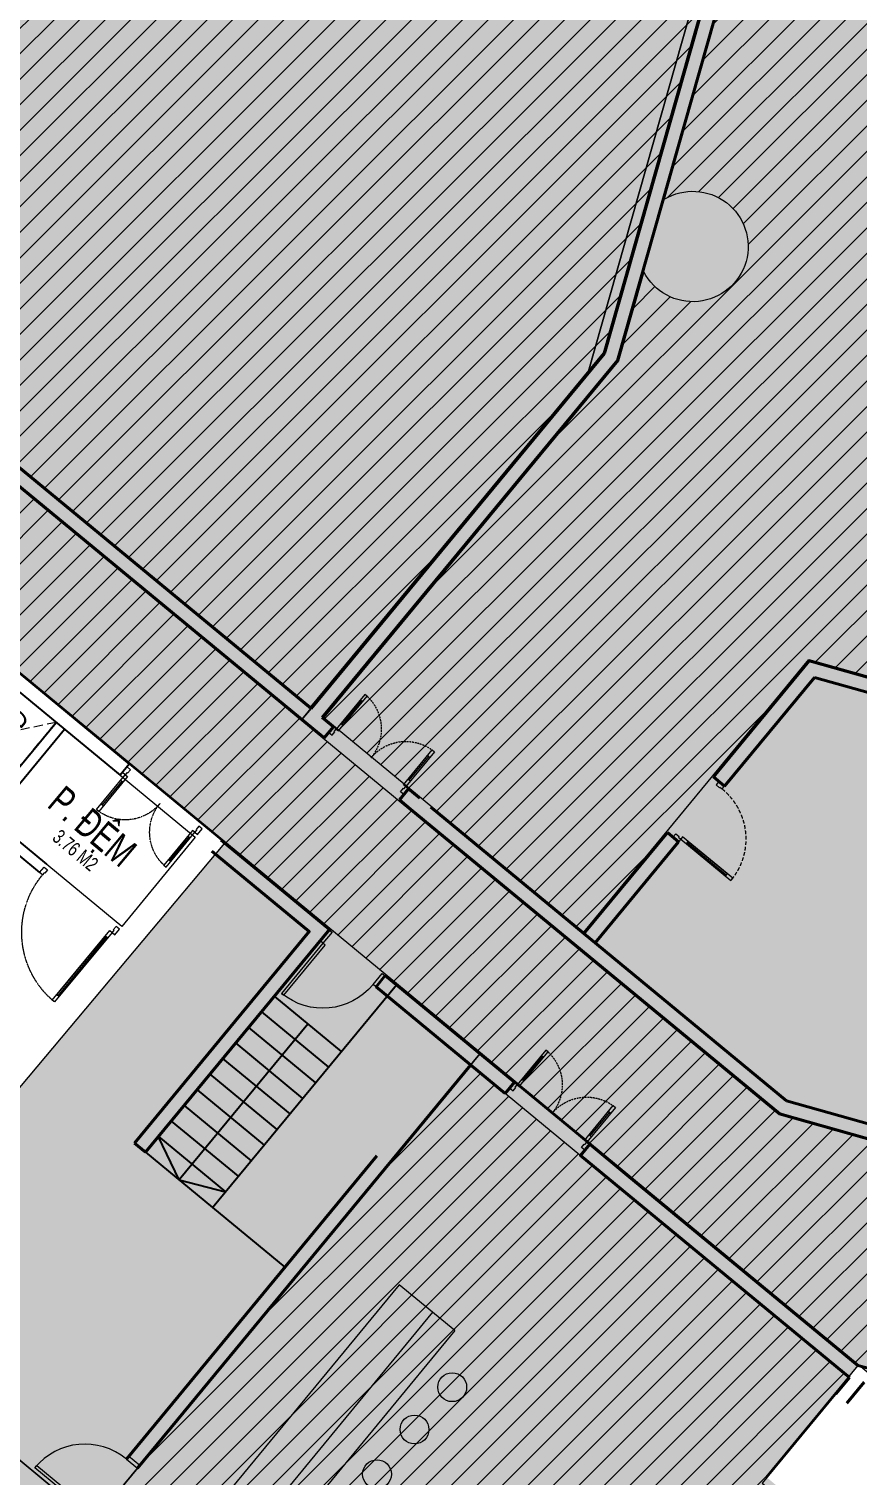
# Model space of a CAD drawing. Header units: millimetres. Extents: x -11451263 to 11578383104, y -507 to 1450429.
# Drawn here: x 12363312 to 12374793, y 1112854 to 1132906 of the extents above; entities that cross this region are included whole.
import ezdxf
from ezdxf.enums import TextEntityAlignment as Align

# ---------------------------------------------------------------- set-up
doc = ezdxf.new("R2010")
doc.units = ezdxf.units.MM
doc.header["$MEASUREMENT"] = 0
for name, pattern in [('DASH2-1', [3, 2, -1]), ('HIDDEN', [0.375, 0.25, -0.125]), ('HIDDEN2', [0.1875, 0.125, -0.0625]), ('Xref_ST_MBDV Cot vach 30.7.2022$0$HIDDEN', [0.375, 0.25, -0.125]), ('Xref_ST_MBDV Cot vach 30.7.2022$0$HIDDEN2', [0.1875, 0.125, -0.0625])]:
    doc.linetypes.add(name, pattern=pattern)
doc.layers.get('0').update_dxf_attribs({"linetype": 'CONTINUOUS', "lineweight": 13})
doc.layers.get('Defpoints').update_dxf_attribs({"color": 5, "linetype": 'CONTINUOUS', "lineweight": 13})
for name, color, linetype, lineweight in [('CUA', 37, 'CONTINUOUS', 13), ('DO DIEN TICH THONG THUY', 141, 'CONTINUOUS', 13), ('KT-Kich thuoc', 159, 'CONTINUOUS', 18), ('KT-Net cat', 1, 'CONTINUOUS', 40), ('KT-Net thay', 7, 'CONTINUOUS', 25), ('KT-Net to mau', 159, 'CONTINUOUS', 18), ('KT-Noi that', 39, 'CONTINUOUS', 9), ('SPE-MEP-HVAC', 140, 'CONTINUOUS', 0)]:
    doc.layers.add(name, color=color, linetype=linetype, lineweight=lineweight)
doc.layers.add('KT-Text', color=7, linetype='CONTINUOUS')
doc.layers.add('KT-Tuong', color=1, linetype='CONTINUOUS')
doc.styles.add('Arial', font='arial.ttf')
pattern_1 = [(45, (0, 0), (-176.7766952966369, 176.7766952966369), [])]

# ---------------------------------------------------------------- blocks, each defined once
blk = doc.blocks.new('210204_1m door')
for points in [[(50, 200), (50, 1100), (90, 1100), (90, 200)], [(0, 0), (50, 0), (50, 200), (0, 200)], [(950, 0), (1000, 0), (1000, 200), (950, 200)]]:
    blk.add_lwpolyline(points, close=True)
at = {"color": 8}
blk.add_arc((50, 200), 900, 0, 90, dxfattribs=at)
blk = doc.blocks.new('BAR')
for p, q in [((-4496.359153919853, -460.233553647995), (-4605.128694458865, -845.1610624752939)), ((507.6984608108178, -1874.237580694258), (-4496.359153915197, -460.2335536386818)), ((-4768.283005271107, -1422.552325701341), (-4605.128694456071, -845.161062464118)), ((344.5441499929875, -2451.628843929619), (-4659.513464727439, -1037.624816877767)), ((235.7746094521135, -2836.556352755055), (-4768.283005271107, -1422.552325701341)), ((235.7746094521135, -2836.556352755055), (507.6984608089551, -1874.237580690533))]:
    blk.add_line(p, q)
for centre in [(-4465.078945363872, -1957.105549030006), (-3676.496989840642, -2179.610012525693), (-2714.178217777982, -2451.533863883466), (-2019.313186140731, -2649.856976257637), (-1244.214678598568, -2876.20190275088), (-497.2785942908376, -3118.583789825439)]:
    blk.add_circle(centre, 200)
blk = doc.blocks.new('*U273')
for p, q in [((-1260.000000000004, 525.000000000002), (-1300.000000000004, 525.000000000002)), ((-1280.000000000004, 100.0000000000002), (-1280.000000000004, 525.000000000002)), ((-90.00000000000001, 525.0000000000018), (-50.00000000000001, 525.0000000000018)), ((-70, 100), (-70.00000000000001, 525.0000000000018)), ((-1260.000000000004, 100.0000000000002), (-1300.000000000004, 100.0000000000002)), ((-90, 100), (-50, 100))]:
    blk.add_line(p, q)
for points in [[(-1300.000000000004, 1.776356839400256e-13), (-1260.000000000004, 1.776356839400256e-13), (-1260.000000000004, 625.000000000002), (-1300.000000000004, 625.000000000002)], [(-50, 0), (-90, 0), (-90.00000000000001, 625.0000000000018), (-49.99999999999979, 625.0000000000018)], [(-1350.000000000004, -100.0000000004901), (-1290.000000000004, -100.00000000049), (-1290.000000000004, -39.99999999999982), (-1300.000000000004, -39.99999999999982), (-1300.000000000004, 1.776356839400256e-13), (-1350.000000000004, 2.060573933704296e-13)], [(0, -100.0000000004902), (-60, -100.0000000004902), (-60, -40), (-50, -40), (-50, 0), (0, 0)]]:
    blk.add_lwpolyline(points, close=True)
at = {"linetype": 'Xref_ST_MBDV Cot vach 30.7.2022$0$HIDDEN2', "ltscale": 200}
for centre, radius, start, end in [((-1300.000000001013, -1.091216006443577e-09), 625.00000000124, 7.016709298534867e-15, 89.99996073224838), ((-49.99999999983451, -2.645705876602741e-10), 625.000000000419, 90.00003926775162, 180)]:
    blk.add_arc(centre, radius, start, end, dxfattribs=at)
blk = doc.blocks.new('*U31')
for p, q in [((-1259.99999999993, -99.99999999999982), (-1299.99999999993, -99.99999999999987)), ((-1279.99999999993, -99.99999999999982), (-1279.99999999993, -524.9999999999645)), ((-90.00000000000003, -99.99999999999999), (-50.00000000000003, -99.99999999999999)), ((-70.00000000000003, -99.99999999999999), (-70.00000000000016, -524.9999999999648)), ((-1259.99999999993, -524.9999999999645), (-1299.99999999993, -524.9999999999645)), ((-90.00000000000016, -524.9999999999648), (-50.00000000000016, -524.9999999999648))]:
    blk.add_line(p, q)
for points in [[(-1349.99999999993, 99.99999998255913), (-1289.99999999993, 99.99999998255909), (-1289.99999999993, 40.00000000000016), (-1299.99999999993, 40.00000000000017), (-1299.99999999993, 1.705302565824148e-13), (-1349.99999999993, 1.563194018672128e-13)], [(-1299.99999999993, 1.705302565824148e-13), (-1259.99999999993, 1.563194018672128e-13), (-1259.99999999993, -624.9999999999645), (-1299.99999999993, -624.9999999999645)], [(-50, 1.4210854715202e-14), (-90, 2.842170943040401e-14), (-90.00000000000018, -624.9999999999648), (-49.99999999999995, -624.9999999999648)], [(2.66100453930543e-14, 99.99999998255892), (-59.99999999999997, 99.9999999825589), (-59.99999999999999, 40.00000000000001), (-49.99999999999999, 40.00000000000001), (-50, 1.4210854715202e-14), (0, 0)]]:
    blk.add_lwpolyline(points, close=True)
at = {"linetype": 'HIDDEN2'}
for centre, radius, start, end in [((-1300.000000000938, 1.091564172384031e-09), 625.0000000012028, 270.0000392677516, 0), ((-49.99999999983451, 2.645776930876151e-10), 625.0000000003816, 180, 269.9999607322484)]:
    blk.add_arc(centre, radius, start, end, dxfattribs=at)
blk = doc.blocks.new('*U454')
blk.add_line((-70, 100), (-69.9999999999998, 1150.000000000004))
for points in [[(-50, 0), (-49.99999999999979, 1250.000000000004), (-89.9999999999998, 1250.000000000004), (-90, 0)], [(-50, 100), (-90, 100), (-89.9999999999998, 1150.000000000004), (-49.99999999999979, 1150.000000000004)], [(-1350.000000000004, -99.99999998255878), (-1290.000000000004, -99.99999998255875), (-1290.000000000004, -39.99999999999982), (-1300.000000000004, -39.99999999999982), (-1300.000000000004, 1.776356839400256e-13), (-1350.000000000004, 2.060573933704296e-13)], [(0, -99.99999998255892), (-60, -99.99999998255889), (-60, -40), (-50, -40), (-50, 0), (0, 0)]]:
    blk.add_lwpolyline(points, close=True)
at = {"linetype": 'HIDDEN'}
blk.add_arc((-50, 0), 1250.000000000004, 90, 180, dxfattribs=at)
blk = doc.blocks.new('*U147')
for p, q in [((-1260.000000000004, 525.000000000002), (-1300.000000000004, 525.000000000002)), ((-1280.000000000004, 100.0000000000002), (-1280.000000000004, 525.000000000002)), ((-90.00000000000001, 525.0000000000018), (-50.00000000000001, 525.0000000000018)), ((-70, 100), (-70.00000000000001, 525.0000000000018)), ((-1260.000000000004, 100.0000000000002), (-1300.000000000004, 100.0000000000002)), ((-90, 100), (-50, 100))]:
    blk.add_line(p, q)
for points in [[(-1300.000000000004, 1.776356839400256e-13), (-1260.000000000004, 1.776356839400256e-13), (-1260.000000000004, 625.000000000002), (-1300.000000000004, 625.000000000002)], [(-50, 0), (-90, 0), (-90.00000000000001, 625.0000000000018), (-49.99999999999979, 625.0000000000018)], [(-1350.000000000004, -99.99999998255878), (-1290.000000000004, -99.99999998255875), (-1290.000000000004, -39.99999999999982), (-1300.000000000004, -39.99999999999982), (-1300.000000000004, 1.776356839400256e-13), (-1350.000000000004, 2.060573933704296e-13)], [(0, -99.99999998255892), (-60, -99.99999998255889), (-60, -40), (-50, -40), (-50, 0), (0, 0)]]:
    blk.add_lwpolyline(points, close=True)
at = {"linetype": 'HIDDEN2'}
for centre, radius, start, end in [((-1300.000000001012, -1.091216006443577e-09), 625.00000000124, 7.016709298534867e-15, 89.99996073224838), ((-49.99999999983451, -2.645705876602741e-10), 625.0000000004187, 90.00003926775162, 180)]:
    blk.add_arc(centre, radius, start, end, dxfattribs=at)
blk = doc.blocks.new('gjkgf')
at = {"layer": 'Defpoints', "ltscale": 0.5}
for points in [[(11728659.3090337, 1123882.983130865), (11730410.45150938, 1126003.360456224), (11732800.97866425, 1124029.17336143), (11731049.86904355, 1121908.768906821)], [(11733803.3516838, 1123201.37608574), (11735615.33368683, 1121704.973344784), (11734596.20741218, 1120471.470320825), (11732784.4948428, 1121967.650590347)]]:
    blk.add_lwpolyline(points, close=True, dxfattribs=at)
at = {"layer": 'KT-Net cat'}
blk.add_line((11730410.44783832, 1126003.363486981), (11730537.80126562, 1126157.574720539), dxfattribs=at)
at = {"layer": 'KT-Tuong', "ltscale": 0.5}
for p, q in [((11730537.80126562, 1126157.57472054), (11731501.87818371, 1125361.403800531)), ((11730410.44783832, 1126003.363486981), (11731374.52475637, 1125207.192567008)), ((11731374.52475637, 1125207.192567008), (11731501.8781841, 1125361.403800998)), ((11732415.45058289, 1124347.556932749), (11732542.80401023, 1124501.768166273)), ((11732542.80401023, 1124501.768166273), (11734701.49185379, 1122719.042686422)), ((11732415.45058289, 1124347.556932749), (11734574.13842733, 1122564.831452177)), ((11731049.86904355, 1121908.768906821), (11732800.97866681, 1124029.173364537)), ((11731165.52746869, 1121813.253836316), (11732916.63709195, 1123933.658294032)), ((11732007.98563076, 1121262.946796292), (11733687.69326016, 1123296.891158052)), ((11732084.08041829, 1121119.5244375), (11733803.35168491, 1123201.376087077)), ((11734701.49185379, 1122719.042686422), (11734574.13842733, 1122564.831452177)), ((11732784.49484199, 1121967.650593264), (11733555.28158583, 1121331.105957193)), ((11732688.97977149, 1121851.992168121), (11733459.76651536, 1121215.447532024)), ((11731743.66819487, 1121336.043967796), (11731850.12354278, 1121247.888694342)), ((11731648.03506675, 1121220.242586357), (11731802.5157574, 1121092.666631274)), ((11731802.5157574, 1121092.666631274), (11732084.08041829, 1121119.5244375)), ((11731850.12354278, 1121247.888694342), (11732007.98563076, 1121262.946796292))]:
    blk.add_line(p, q, dxfattribs=at)
at = {"layer": 'CUA', "rotation": 320.448827452168}
blk.add_blockref('*U31', (11732415.45055779, 1124347.556898461), dxfattribs=at)
at = {"layer": 'CUA', "xscale": -0.9999999999999997, "rotation": 140.4488274522185}
for name, p in [('*U147', (11735647.17202613, 1121743.526132903)), ('*U454', (11734500.96175817, 1120355.589403674))]:
    blk.add_blockref(name, p, dxfattribs=at)
at = {"layer": 'KT-Text', "style": 'Arial', "width": 0.7}
for s, height, rotation, p in [('P. ĐỆM', 400, 319.9999999989341, (11730843.72257492, 1123918.722888412)), ('TAPĐ', 300, 50, (11733079.13195856, 1123057.772163024)), ('TABT', 300, 50, (11732157.86992853, 1122019.707452858)), ('P. ĐỆM', 400, 319.9999999989341, (11734064.05863936, 1121704.073490314))]:
    blk.add_text(s, height=height, rotation=rotation, dxfattribs=at).set_placement(p, align=Align.CENTER)
at = {"layer": 'KT-Text', "color": 1, "style": 'Arial', "width": 0.7}
for s, p in [('8.53 M2', (11730585.13678491, 1123646.457042525)), ('3.76 M2', (11733893.05202639, 1121448.433632285))]:
    blk.add_text(s, height=200, rotation=319.9999999989342, dxfattribs=at).set_placement(p, align=Align.CENTER)
blk = doc.blocks.new('*U441')
at = {"linetype": 'HIDDEN', "ltscale": 500}
for p, q in [((-24.78468601198341, 1600.44437998475), (0, 0)), ((-795.840853752793, 963.6772435391854), (771.0561677408095, 636.767136445565))]:
    blk.add_line(p, q, dxfattribs=at)
blk.add_lwpolyline([(-795.840853752793, 963.6772435391854), (-24.78468601198341, 1600.44437998475), (771.0561677408095, 636.767136445565), (0, 0)], close=True, dxfattribs=at)
blk = doc.blocks.new('WWW')
at = {"layer": 'Defpoints', "linetype": 'DASH2-1', "lineweight": 13, "ltscale": 1000, "flags": 128}
blk.add_lwpolyline([(11429816.83619249, 1022160.11654377), (11450185.49670112, 1019986.391927242), (11488615.66733754, 1021167.255579472), (11491469.21243858, 1024811.360972404), (11462655.78743005, 1159053.890039921), (11457975.31629252, 1176930.890178204), (11455625.97722399, 1177744.852323532), (11446686.1578691, 1170981.351434231), (11423166.61122441, 1153069.948107719), (11399484.09766066, 1135982.713739872, 0.6848770391193201), (11429816.83619249, 1022160.116543293)], format="xyb", dxfattribs=at)
blk = doc.blocks.new('l4 hatch')
at = {"true_color": 0xd0c825}
h = blk.add_hatch(color=52, dxfattribs=at)
h.dxf.hatch_style = 1
h.paths.add_polyline_path([(12376793.49863281, 1147203.757503122), (12384143.04717494, 1145132.777860932), (12378277.86554836, 1124444.735495003), (12397405.3472768, 1119021.981982995), (12406069.43267519, 1149854.729071843), (12405875.94367224, 1149906.704798491), (12406471.75734355, 1152014.81768116), (12408612.31013164, 1151409.958476272), (12409129.24933967, 1149275.126352741), (12406427.36542012, 1139713.354829764), (12405176.35214501, 1140066.855500957), (12398714.0843103, 1117197.35017533), (12376580.75266743, 1123451.597409694), (12375669.80823115, 1120227.82974766), (12379134.15711283, 1119248.903354451), (12378372.77031162, 1116554.410790444), (12388958.27679706, 1113563.248385099), (12390630.60668103, 1119481.510229619), (12392362.7804439, 1118992.047208836), (12389875.99785881, 1110187.217304961), (12374790.07579277, 1114385.110276513), (12369557.55004019, 1118706.15574455), (12364205.83001548, 1112225.545193932), (12363053.83662298, 1113185.831170143), (12362796.7418058, 1112874.517132146), (12360366.32206468, 1114878.406567487), (12366024.74553259, 1121623.563059658), (12357259.41527241, 1128862.015842804), (12358533.34863281, 1130404.611428698), (12367091.99769867, 1123336.557648302), (12371052.21896147, 1128131.792707896), (12373682.78619243, 1137411.789729517), (12374048.017184, 1137966.885213239), (12374406.57897553, 1138740.568900357), (12374499.65287894, 1139019.418307171), (12374529.78099645, 1139123.024346651)])
at = {"true_color": 0xf1f36d}
h = blk.add_hatch(color=51, dxfattribs=at)
h.dxf.hatch_style = 1
edge = h.paths.add_edge_path()
edge.add_line((12400219.80233426, 1110383.30368062), (12401089.3729332, 1113460.650296729))
edge.add_line((12401089.3729332, 1113460.650296729), (12403982.11324985, 1112643.24418571))
edge.add_line((12403982.11324985, 1112643.24418571), (12400731.79844209, 1101202.194755013))
edge.add_arc((12384747.38885444, 1116683.500600581), 22252.46459495314, 295.91319796254714, 315.9160212841127, ccw=False)
edge.add_arc((12384747.38885445, 1116683.500600571), 22252.46459494039, 266.6800111904523, 295.91319796253634, ccw=False)
edge.add_arc((12384747.38885446, 1116683.500600588), 22252.46459495658, 254.7926241499209, 266.6800111904404, ccw=False)
edge.add_arc((12380761.53824129, 1106171.09403192), 11116.07653176252, 225.8946010476715, 260.4133037279498, ccw=False)
edge.add_arc((12359369.7338215, 1082995.007668224), 20428.53608173132, 48.05329194904955, 128.7728874106127)
edge.add_line((12346576.67043913, 1098921.796915812), (12338221.62198788, 1105809.459323321))
edge.add_line((12338221.62198788, 1105809.459323321), (12334655.68752882, 1101491.492040846))
edge.add_line((12334655.68752882, 1101491.492040846), (12337123.06419075, 1099453.839752336))
edge.add_line((12337123.06419075, 1099453.839752336), (12338523.9519049, 1101150.163338106))
edge.add_line((12338523.9519049, 1101150.163338106), (12344409.43879922, 1096289.791752361))
edge.add_line((12344409.43879922, 1096289.791752361), (12338633.6088363, 1089295.89890154))
edge.add_arc((12329798.76408801, 1100390.32835094), 14182.41328315373, 285.1943048182346, 308.5314178223927, ccw=False)
edge.add_line((12333515.87894945, 1086703.696053657), (12324997.49780938, 1083466.374458999))
edge.add_arc((12323541.68254624, 1087297.068728429), 4098.001545417509, 185.0009522752696, 290.80877027961463, ccw=False)
edge.add_arc((12381728.43583683, 1084938.332523537), 62301.31341709091, 168.3712645409132, 178.1589879850751, ccw=False)
edge.add_arc((12381867.7634683, 1084914.288763395), 62442.62789425895, 161.683679117772, 168.3754247440154, ccw=False)
edge.add_arc((12328856.15535976, 1102603.514463115), 6559.090307587095, 146.2377398972599, 162.8493798023101, ccw=False)
edge.add_line((12323403.25095712, 1106248.716685041), (12331045.28472279, 1115493.601350392))
edge.add_arc((12331662.25335985, 1114983.600920159), 800.4690737037384, 50.484602841932826, 140.4220835182263, ccw=False)
edge.add_line((12332171.58027014, 1115601.125685986), (12333430.3880579, 1114561.554957429))
edge.add_arc((12333856.735912, 1115077.816125907), 669.5506603502787, 230.4488270478515, 324.9010922184792)
edge.add_line((12334404.53593456, 1114692.831422233), (12338634.7882432, 1119815.209846795))
edge.add_arc((12337784.47813034, 1120517.427843955), 1102.786200299066, 320.4488276841646, 392.3574911413926)
edge.add_arc((12341621.19350976, 1122948.29038935), 3439.182273536708, 132.6961391522161, 212.3574911413992, ccw=False)
edge.add_line((12339289.04911451, 1125475.952793689), (12351004.72675876, 1139669.725482965))
edge.add_line((12351004.72675876, 1139669.725482965), (12352791.13812613, 1141343.918540631))
edge.add_arc((12356647.26861477, 1137229.318191882), 5639.120354746039, 51.52005292279148, 133.1426992224218, ccw=False)
edge.add_line((12360156.15877705, 1141643.768124132), (12366317.45608556, 1136549.255712361))
edge.add_arc((12369587.49224866, 1140504.033595303), 5131.608384450769, 230.4141143349469, 322.9445495070253)
edge.add_line((12373682.78619243, 1137411.789729517), (12371052.21896147, 1128131.792707896))
edge.add_line((12371052.21896147, 1128131.792707896), (12367219.4320358, 1123490.70206486))
edge.add_line((12367219.4320358, 1123490.70206486), (12367092.07860851, 1123336.4908313))
edge.add_line((12367092.07860851, 1123336.4908313), (12358533.34863237, 1130404.611428166))
edge.add_line((12358533.34863237, 1130404.611428166), (12353249.36014265, 1124006.272497059))
edge.add_line((12353249.36014265, 1124006.272497059), (12359302.07586798, 1119007.712615399))
edge.add_line((12359302.07586798, 1119007.712615399), (12357391.77459775, 1116694.544181657))
edge.add_line((12357391.77459775, 1116694.544181657), (12351338.98353315, 1121693.166096698))
edge.add_line((12351338.98353315, 1121693.166096698), (12341532.76989268, 1109818.901448269))
edge.add_line((12341532.76989268, 1109818.901448269), (12345773.5796858, 1106316.681475364))
edge.add_line((12345773.5796858, 1106316.681475364), (12347005.67256358, 1105299.172910964))
edge.add_arc((12348918.12981434, 1107619.25821192), 3006.70725872542, 230.5010804700874, 318.4150111873356)
edge.add_line((12351167.06268596, 1105623.615588949), (12353266.79734316, 1108169.419716926))
edge.add_line((12353266.79734316, 1108169.419716926), (12345413.74342888, 1114518.340860053))
edge.add_line((12345413.74342888, 1114518.340860053), (12347390.89349337, 1116912.455854494))
edge.add_line((12347390.89349337, 1116912.455854494), (12355176.67858637, 1110482.934815533))
edge.add_line((12355176.67858637, 1110482.934815533), (12359410.01311976, 1115604.937495031))
edge.add_line((12359410.01311976, 1115604.937495031), (12360334.97890893, 1114840.453393304))
edge.add_line((12360334.97890893, 1114840.453393304), (12360367.11805355, 1114879.370423519))
edge.add_line((12360367.11805355, 1114879.370423519), (12362795.94581929, 1112873.553274163))
edge.add_line((12362795.94581929, 1112873.553274163), (12363053.83662313, 1113185.831170018))
edge.add_line((12363053.83662313, 1113185.831170018), (12364205.83001548, 1112225.545193932))
edge.add_line((12364205.83001548, 1112225.545193932), (12369557.55004019, 1118706.15574455))
edge.add_line((12369557.55004019, 1118706.15574455), (12374790.07579277, 1114385.110276513))
edge.add_line((12374790.07579277, 1114385.110276513), (12373517.71802724, 1112844.422513033))
edge.add_line((12373517.71802724, 1112844.422513033), (12375831.89565942, 1110933.533672365))
edge.add_line((12375831.89565942, 1110933.533672365), (12387299.54127881, 1107693.103884303))
edge.add_line((12387299.54127881, 1107693.103884303), (12388140.74879118, 1110670.077406785))
edge.add_line((12388140.74879118, 1110670.077406785), (12389874.10590862, 1110180.51856914))
edge.add_line((12389874.10590862, 1110180.51856914), (12390691.71378567, 1113073.444991572))
edge.add_line((12390691.71378567, 1113073.444991572), (12400219.09143031, 1110380.787843639))
edge.add_line((12400219.09143031, 1110380.787843639), (12400219.80233426, 1110383.30368062))
at = {"elevation": 3.758017812330942e-10}
blk.add_lwpolyline([(12389875.99785881, 1110187.217304961), (12374790.07579277, 1114385.110276513), (12369557.55004019, 1118706.15574455), (12364205.83001548, 1112225.545193932), (12363053.83662298, 1113185.831170143), (12362796.7418058, 1112874.517132146), (12360366.32206468, 1114878.406567487), (12366024.74553259, 1121623.563059658), (12357259.41527241, 1128862.015842804), (12358533.34863281, 1130404.611428698), (12367091.99769867, 1123336.557648302), (12371052.21896147, 1128131.792707896), (12373682.78619243, 1137411.789729517), (12374048.017184, 1137966.885213239), (12374406.57897553, 1138740.568900357), (12374499.65287894, 1139019.418307171), (12374529.78099645, 1139123.024346651), (12376793.49863281, 1147203.757503122)], dxfattribs=at)
blk.add_lwpolyline([(12351004.72675876, 1139669.725482965), (12352791.13812613, 1141343.918540631, -0.3720091501662979), (12360156.15877705, 1141643.768124132), (12366317.45608556, 1136549.255712361, 0.427208984071991), (12373682.78619243, 1137411.789729517), (12371052.21896147, 1128131.792707896), (12367219.4320358, 1123490.70206486), (12367092.07860851, 1123336.4908313), (12358533.34863237, 1130404.611428166), (12353249.36014265, 1124006.272497059), (12359302.07586798, 1119007.712615399), (12357391.77459775, 1116694.544181657), (12351338.98353315, 1121693.166096698), (12341532.76989268, 1109818.901448269)], format="xyb")
blk.add_lwpolyline([(12347390.89349337, 1116912.455854494), (12355176.67858637, 1110482.934815533), (12359410.01311976, 1115604.937495031), (12360334.97890893, 1114840.453393304), (12360367.11805355, 1114879.370423519), (12362795.94581929, 1112873.553274163), (12363053.83662313, 1113185.831170018), (12364205.83001548, 1112225.545193932), (12369557.55004019, 1118706.15574455), (12374790.07579277, 1114385.110276513), (12373517.71802724, 1112844.422513033)])
blk = doc.blocks.new('*U478')
blk.add_line((-121.6793763798355, -9.702028850417037), (-661.4211771336304, -455.4354566931758))
for points in [[(-559.6561263419522, 834.7360697943302), (-521.4503844696158, 788.4724632770647), (-567.7139909872596, 750.2667214044161), (-574.0816146326493, 757.9773224906271), (-604.9240189774931, 732.5068279090694), (-636.7621372044401, 771.0598333401242)], [(-31.8381182269469, 38.55300543105477), (-725.7919407049612, -534.5328953194918), (-751.2624352865189, -503.6904909746473), (-57.30861280850445, 69.39540977589877)], [(-108.9441290890568, -25.12323102283904), (-134.4146236706143, 5.719173322004963), (-674.1564244244091, -440.0142545207538), (-648.6859298428517, -470.8566588655978)], [(77.10601086248778, 63.67623645420599), (38.9002689901514, 109.939842971472), (-7.36333752749249, 71.73410109882343), (-0.9957138821030185, 64.02350001261243), (-31.8381182269469, 38.55300543105477), (0, 0)]]:
    blk.add_lwpolyline(points, close=True)
at = {"linetype": 'Xref_ST_MBDV Cot vach 30.7.2022$0$HIDDEN', "ltscale": 200}
blk.add_arc((-31.8381182269469, 38.55300543105477), 899.9996429837697, 129.5508186492951, 219.5508186493041, dxfattribs=at)

msp = doc.modelspace()

# ---------------------------------------------------------------- hatches: boundary and pattern name
at = {"layer": 'DO DIEN TICH THONG THUY'}
h = msp.add_hatch(dxfattribs=at)
h.set_pattern_fill('ANSI31', color=256, scale=2000)
h.set_pattern_definition(pattern_1)
h.paths.add_polyline_path([(12345659.33457581, 1114478.080530563), (12347547.25363112, 1116764.146447221), (12355180.70938494, 1110460.152045534), (12359412.02712412, 1115583.52163949), (12360337.14733827, 1114819.522634676), (12360369.13238906, 1114858.253073913), (12361656.92463579, 1113794.745879285), (12355438.89368985, 1106265.382577828), (12353225.88902102, 1108092.964932843), (12353289.56076529, 1108170.064532181)])
h.paths.add_polyline_path([(12351514.52479317, 1121567.651363565), (12357505.41863353, 1116620.146509098), (12359396.61692955, 1118910.1832323), (12353405.51156898, 1123857.862951497)], flags=17)
h.paths.add_polyline_path([(12343192.81362324, 1116515.710452316), (12345482.33510036, 1114624.952844485), (12357258.90427483, 1128885.105221867), (12374963.78138537, 1114263.753372829), (12389865.60331558, 1110205.594278729), (12392291.00297596, 1118788.911075545), (12390586.57785518, 1119270.532831673), (12388968.63068216, 1113544.735321766), (12373701.38466453, 1117858.823875528), (12356222.64289464, 1132293.425165127)])
h.paths.add_polyline_path([(12378041.25251364, 1124288.343279442), (12377718.38089967, 1123145.723588231), (12398703.72643233, 1117215.864366057), (12405165.99622551, 1140085.369130064), (12406417.01041245, 1139731.86832656), (12409113.74510452, 1149275.420490416), (12408599.79469381, 1151397.90763175), (12406674.52086198, 1151941.935140233), (12406142.07380074, 1150057.643672165), (12406334.59976276, 1150003.543355657), (12406018.56535995, 1148885.120491092), (12407079.44281007, 1148585.346781148), (12406663.39933566, 1147112.99905476), (12405606.26623782, 1147411.714717543), (12397554.03269499, 1118756.355391035)])
h = msp.add_hatch(dxfattribs=at)
h.set_pattern_fill('ANSI31', color=256, scale=2000)
h.set_pattern_definition(pattern_1)
edge = h.paths.add_edge_path(flags=16)
edge.add_arc((12376270.09134918, 1124383.632635094), 765, 0, 360)
edge = h.paths.add_edge_path()
edge.add_arc((12381223.94931548, 1137015.090765591), 765.0000000005198, 43.987224424678516, 284.4378680177549, ccw=False)
edge.add_line((12381774.36274147, 1137546.381703298), (12383781.90114277, 1144646.806151022))
edge.add_arc((12383589.68594214, 1145387.264331236), 764.9999999999104, 172.8670844201907, 284.5521856602909, ccw=False)
edge.add_line((12382830.60645545, 1145482.255556557), (12378113.611269, 1146815.14394855))
edge.add_arc((12377661.80231349, 1147062.315281273), 514.9999999999593, 177.1242073181675, 331.3182334660634, ccw=False)
edge.add_line((12377147.45088212, 1147088.15333558), (12376803.86179952, 1147185.241817063))
edge.add_line((12376803.86179952, 1147185.241817063), (12372110.52089774, 1130546.824675261))
edge.add_arc((12372505.64097478, 1129891.763514213), 764.9999999987695, -152.7445030295862, 121.0975579498861, ccw=False)
edge.add_line((12371825.57647, 1129541.42472199), (12371475.61074051, 1128306.831327384))
edge.add_line((12371475.61074051, 1128306.831327384), (12367394.76061672, 1123365.362986749))
edge.add_line((12367394.76061672, 1123365.362986749), (12370995.51161841, 1120391.727589726))
edge.add_line((12370995.51161841, 1120391.727589726), (12374113.13529843, 1124166.829960284))
edge.add_line((12374113.13529843, 1124166.829960284), (12377708.01333019, 1123164.18769185))
edge.add_line((12377708.01333019, 1123164.18769185), (12379047.47330187, 1127901.698228894))
edge.add_arc((12378858.21290864, 1128642.917159815), 765.0000000000118, 44.10142859403061, 284.32366384828873, ccw=False)
edge.add_line((12379407.56625224, 1129175.304146768), (12381414.68675808, 1136274.250548006))
h = msp.add_hatch(dxfattribs=at)
h.set_pattern_fill('ANSI31', color=256, scale=2000)
h.set_pattern_definition(pattern_1)
edge = h.paths.add_edge_path()
edge.add_arc((12358786.86109986, 1133278.428247008), 10055.26716477482, 112.6482604915437, 140.6044841214299)
edge.add_line((12351016.31909238, 1139660.20501097), (12349948.08066024, 1138359.502727267))
edge.add_line((12349948.08066024, 1138359.502727267), (12351104.69630624, 1137404.326127699))
edge.add_line((12351104.69630624, 1137404.326127699), (12350816.97211122, 1137055.92323107))
edge.add_line((12350816.97211122, 1137055.92323107), (12367217.33679306, 1123511.886234415))
edge.add_line((12367217.33679306, 1123511.886234415), (12371267.57593695, 1128416.288003613))
edge.add_line((12371267.57593695, 1128416.288003613), (12373896.14401101, 1137689.232489222))
edge.add_arc((12369587.49283355, 1140504.033173807), 5146.608384453166, 227.9625482596859, 326.8437979871533, ccw=False)
edge.add_line((12366141.24035775, 1136681.609631611), (12359945.6284566, 1141807.859008463))
edge.add_arc((12356808.72782327, 1138016.584439456), 4920.762993782174, 50.39564389930109, 112.6359557563438)
h = msp.add_hatch(dxfattribs=at)
h.set_pattern_fill('ANSI31', color=256, scale=2000)
h.set_pattern_definition(pattern_1)
edge = h.paths.add_edge_path(flags=16)
edge.add_arc((12361298.28425117, 1104856.837499916), 764.8106147256317, 0, 360)
h.paths.add_polyline_path([(12370756.90416407, 1109502.247753748), (12369782.65046451, 1108322.531801119), (12370962.36641714, 1107348.278101556), (12371936.6201167, 1108527.994054185)], flags=16)
edge = h.paths.add_edge_path(flags=16)
edge.add_arc((12377068.01232453, 1101143.503703493), 764.8106147256317, 0, 360)
h.paths.add_polyline_path([(12383484.0485181, 1099761.764750915), (12383068.00504369, 1098289.417024527), (12384540.35277008, 1097873.373550118), (12384956.39624449, 1099345.721276507)], flags=16)
h.paths.add_polyline_path([(12393299.23456476, 1101196.84281049), (12392883.19109035, 1099724.495084102), (12394355.53881674, 1099308.451609693), (12394771.58229114, 1100780.799336083)], flags=16)
h.paths.add_polyline_path([(12394889.99244774, 1106826.421436351), (12394473.94897333, 1105354.073709963), (12395946.29669972, 1104938.030235553), (12396362.34017413, 1106410.377961943)], flags=16)
edge = h.paths.add_edge_path()
edge.add_arc((12380761.53882685, 1106171.093610112), 11116.07653202303, 224.645756388633, 260.41330374814646, ccw=False)
edge.add_arc((12359377.46947682, 1082961.623653047), 20461.74192531236, 48.80954382150784, 99.95590919113954)
edge.add_line((12355839.83303406, 1103115.234024814), (12355557.81830356, 1106071.744376348))
edge.add_line((12355557.81830356, 1106071.744376348), (12361832.25322579, 1113669.406795777))
edge.add_line((12361832.25322579, 1113669.406795777), (12362795.94581693, 1112873.553276114))
edge.add_line((12362795.94581693, 1112873.553276114), (12362098.68593493, 1112029.246904687))
edge.add_line((12362098.68593493, 1112029.246904687), (12363255.27020564, 1111074.096205677))
edge.add_line((12363255.27020564, 1111074.096205677), (12369430.07204648, 1118552.014858347))
edge.add_line((12369430.07204648, 1118552.014858347), (12374673.76026454, 1114221.580371604))
edge.add_line((12374673.76026454, 1114221.580371604), (12373465.17895961, 1112758.119010252))
edge.add_line((12373465.17895961, 1112758.119010252), (12375592.71611912, 1111001.118993442))
edge.add_line((12375592.71611912, 1111001.118993442), (12387245.15652326, 1107500.640121656))
edge.add_line((12387245.15652326, 1107500.640121656), (12386892.02946792, 1106250.948610643))
edge.add_line((12386892.02946792, 1106250.948610643), (12391126.22994849, 1105054.476174521))
edge.add_line((12391126.22994849, 1105054.476174521), (12392322.6970253, 1109288.686236113))
edge.add_line((12392322.6970253, 1109288.686236113), (12399349.4333578, 1107303.13166329))
edge.add_line((12399349.4333578, 1107303.13166329), (12401059.36751266, 1113260.953557254))
edge.add_line((12401059.36751266, 1113260.953557254), (12403921.77597078, 1112452.462440927))
edge.add_line((12403921.77597078, 1112452.462440927), (12400731.79902697, 1101202.194333513))
edge.add_arc((12384748.00955736, 1116681.24182409), 22250.44801850624, 254.7895578050989, 315.91908764091, ccw=False)

# ---------------------------------------------------------------- linework, layer by layer
msp.add_lwpolyline([(12381414.68675808, 1136274.250548006, -1.739942910626278), (12381774.36274147, 1137546.381703298), (12383781.90114277, 1144646.806151022, -0.5299482604465273), (12382830.60645545, 1145482.255556557), (12378113.611269, 1146815.14394855, -0.7968191057759489), (12377147.45088212, 1147088.15333558), (12376803.86179952, 1147185.241817063), (12372110.52089774, 1130546.824675261, -2.5335263990059), (12371825.57647, 1129541.42472199), (12371475.61074051, 1128306.831327384), (12367394.76061672, 1123365.362986749), (12370995.51161841, 1120391.727589726), (12374113.13529843, 1124166.829960284), (12377708.01333019, 1123164.18769185), (12379047.47330187, 1127901.698228894, -1.735936071151795), (12379407.56625224, 1129175.304146768), (12381414.68675808, 1136274.250548006)], format="xyb", dxfattribs=at)
at = {"layer": 'DO DIEN TICH THONG THUY', "elevation": 2.697206872064481e-08}
msp.add_lwpolyline([(12354914.85111398, 1142558.295510297, 0.1225906753167502), (12351016.31909238, 1139660.20501097), (12349948.08066024, 1138359.502727267), (12351104.69630624, 1137404.326127699), (12350816.97211122, 1137055.92323107), (12367217.33679306, 1123511.886234415), (12371267.57593695, 1128416.288003613), (12373896.14401101, 1137689.232489222, -0.4603781987148579), (12366141.24035775, 1136681.609631611), (12359945.6284566, 1141807.859008463, 0.2784540746824246)], format="xyb", close=True, dxfattribs=at)
at = {"layer": 'DO DIEN TICH THONG THUY'}
msp.add_lwpolyline([(12343192.81362324, 1116515.710452316), (12345482.33510036, 1114624.952844485), (12357258.90427483, 1128885.105221867), (12374963.78138537, 1114263.753372829), (12389865.60331558, 1110205.594278729), (12392291.00297596, 1118788.911075545), (12390586.57785518, 1119270.532831673), (12388968.63068216, 1113544.735321766), (12373701.38466453, 1117858.823875528), (12356222.64289464, 1132293.425165127)], close=True, dxfattribs=at)
msp.add_lwpolyline([(12378910.26966827, 1095210.256052321, -0.1573448974793624), (12372852.83854963, 1098359.588160399, 0.2269483339036875), (12355839.83303406, 1103115.234024814), (12355557.81830356, 1106071.744376348), (12361832.25322579, 1113669.406795777), (12362795.94581693, 1112873.553276114), (12362098.68593493, 1112029.246904687), (12363255.27020564, 1111074.096205677), (12369430.07204648, 1118552.014858347), (12374673.76026454, 1114221.580371604), (12373465.17895961, 1112758.119010252), (12375592.71611912, 1111001.118993442), (12387245.15652326, 1107500.640121656), (12386892.02946792, 1106250.948610643), (12391126.22994849, 1105054.476174521), (12392322.6970253, 1109288.686236113), (12399349.4333578, 1107303.13166329), (12401059.36751266, 1113260.953557254), (12403921.77597078, 1112452.462440927), (12400731.79902697, 1101202.194333513, -0.2732385746564223)], format="xyb", close=True, dxfattribs=at)
at = {"layer": 'KT-Net cat'}
for p, q in [((12371462.03861465, 1128313.953442203, -2.108423784682965e-09), (12374621.6691926, 1139460.356395796, -2.108423784682965e-09)), ((12371281.07693673, 1128408.914973444), (12373938.34068271, 1137783.090762648, -2.108423784684659e-09)), ((12360742.54320095, 1128839.560071437), (12367219.4320114, 1123490.702085011)), ((12360615.1897736, 1128685.348837922), (12367246.28981685, 1123209.137424826)), ((12367219.4320114, 1123490.702085011), (12371281.07693673, 1128408.914973444)), ((12367373.64325082, 1123363.34866481), (12371462.03861465, 1128313.953442203)), ((12372789.75702691, 1122540.806676429, 2.697206488824809e-08), (12374118.49439638, 1124149.762762268, 2.697206488824809e-08)), ((12374118.49439638, 1124149.762762268, 2.697206488824809e-08), (12376580.75266743, 1123451.597409695)), ((12372943.96821259, 1122413.45319115, 2.697206488823454e-08), (12374189.55921972, 1123921.728097427, 3.157716371166702e-08)), ((12374189.55921972, 1123921.728097427), (12376526.19413951, 1123259.182838959)), ((12367527.81405136, 1123236.028627255), (12367400.46062325, 1123081.817394366)), ((12372943.96821259, 1122413.45319115, 2.697206488824809e-08), (12372789.75702691, 1122540.806676431, 2.697206488824809e-08)), ((12368568.73987337, 1122376.39298754), (12368441.38644526, 1122222.181754648)), ((12368595.5572458, 1122094.861717099), (12373708.5017762, 1117872.400133156)), ((12368877.12190746, 1122121.719522692), (12373803.39659853, 1118053.416901513)), ((12370997.52594952, 1120370.61024373, 2.697206488824809e-08), (12372152.98960051, 1121769.750748059, 2.697206488824809e-08)), ((12372307.20078619, 1121642.397262779, 2.697206488824809e-08), (12372152.98960051, 1121769.75074806, 2.697206488824809e-08)), ((12371151.73718308, 1120243.256816433, 2.697206488824809e-08), (12372307.20078619, 1121642.397262779, 2.697206488824809e-08)), ((12368245.44664052, 1119789.576913762), (12368118.10233787, 1119635.358145183)), ((12370035.94610635, 1118311.093406367), (12368245.44664052, 1119789.576913762)), ((12368118.10233787, 1119635.358145183), (12369908.59267802, 1118156.882173207)), ((12368282.56523027, 1119493.964841394), (12368282.42144803, 1119494.005609773)), ((12364815.34966648, 1112963.183836215), (12369427.72340577, 1118548.269803617)), ((12369908.59267802, 1118156.882173207), (12370035.94610635, 1118311.093406366)), ((12378427.1550866, 1116746.874543527), (12373803.39659853, 1118053.416901512)), ((12378372.77031162, 1116554.410790444), (12373708.5017762, 1117872.400133156)), ((12364661.13843363, 1113090.53726437), (12368131.51934007, 1117292.793368855)), ((12371076.92279608, 1117451.519361961), (12371600.35018505, 1117019.305459253)), ((12372256.5071526, 1116218.119892791), (12372256.36337036, 1116218.16066117))]:
    msp.add_line(p, q, dxfattribs=at)
for points in [[(12367527.81405136, 1123236.028627256), (12367373.64325082, 1123363.348664809)], [(12367400.46062325, 1123081.817394366), (12367246.28982271, 1123209.137431919)], [(12368722.91067391, 1122249.072949988), (12368568.73987337, 1122376.392987538)], [(12368595.5572458, 1122094.861717098), (12368441.38644526, 1122222.181754648)], [(12364772.96381682, 1117469.276372445), (12367192.61634361, 1120399.567129857), (12365845.00895836, 1121512.337801706)], [(12364927.1825854, 1117341.932069792), (12367474.17941484, 1120426.441595783), (12365972.35326101, 1121666.556570285)], [(12364927.1825854, 1117341.932069792), (12364772.96381682, 1117469.276372445)], [(12374674.01641845, 1114221.890546313), (12370949.56936775, 1117297.308128799), (12371076.92279608, 1117451.51936196)], [(12377556.99842472, 1113667.454577237), (12374790.07579277, 1114385.110276513), (12371600.35018505, 1117019.305459253)], [(12374484.00635785, 1113991.808895356), (12374674.01641845, 1114221.890546314)], [(12374638.21759349, 1113864.455470576), (12374878.59960771, 1114155.532114193)]]:
    msp.add_lwpolyline(points, dxfattribs=at)
at = {"layer": 'KT-Net thay'}
for p, q in [((12365854.00250372, 1116576.52937866), (12368401.22712739, 1119660.943040921)), ((12366710.1305683, 1119500.889339), (12367636.95048662, 1118735.48664787)), ((12366531.83577001, 1119284.99361208), (12367458.65568833, 1118519.590920949)), ((12367173.54052746, 1119118.187993434), (12365390.59254456, 1116959.230724229)), ((12366353.54097172, 1119069.097885159), (12367280.36089004, 1118303.695194028)), ((12366175.24617343, 1118853.202158238), (12367102.06609175, 1118087.799467107)), ((12365996.95137514, 1118637.306431317), (12366923.77129346, 1117871.903740186)), ((12365818.65657685, 1118421.410704396), (12366745.47649517, 1117656.008013266)), ((12365640.36177856, 1118205.514977476), (12366567.18169688, 1117440.112286345)), ((12365462.06698027, 1117989.619250555), (12366388.88689859, 1117224.216559424)), ((12365283.77218198, 1117773.723523634), (12366210.5921003, 1117008.320832503)), ((12365105.47738369, 1117557.827796713), (12366032.29730201, 1116792.425105582)), ((12365390.59254456, 1116959.230724227), (12365107.02990092, 1117556.545669683)), ((12364927.1825854, 1117341.932069792), (12365854.00250372, 1116576.529378662)), ((12365390.59254456, 1116959.230724229), (12366032.29730201, 1116792.425105582)), ((12365854.00250372, 1116576.529378662), (12366856.37554101, 1115748.732080437))]:
    msp.add_line(p, q, dxfattribs=at)

# ---------------------------------------------------------------- block references
at = {"layer": 'CUA', "xscale": -1}
for name, p, rotation in [('*U273', (12367527.81405136, 1123236.028627258), 320.4488264562739), ('210204_1m door', (12367471.62473525, 1120422.976457049), 140.448826737064), ('*U273', (12370033.15501648, 1118307.713698289), 320.4488264562739)]:
    msp.add_blockref(name, p, dxfattribs=dict(at, rotation=rotation))
msp.add_blockref('*U478', (12372307.20101351, 1121642.397538044, 2.697206488824809e-08), dxfattribs=at)
at = {"layer": 'CUA', "rotation": 50.44882643896691}
msp.add_blockref('210204_1m door', (12364210.42088466, 1112230.680478596), dxfattribs=at)
at = {"layer": 'KT-Kich thuoc'}
for name, p in [('WWW', (945000.0000045765, 4.596775397658348e-06, 1.190182883904904e-08)), ('gjkgf', (630000.0000169538, -6.622401997447014e-06))]:
    msp.add_blockref(name, p, dxfattribs=at)
at = {"layer": 'KT-Net to mau'}
msp.add_blockref('l4 hatch', (-0.000173499807715416, -0.0002076071687042713, -1.777385320306449e-09), dxfattribs=at)
at = {"layer": 'KT-Noi that', "rotation": 66.27458277826035}
msp.add_blockref('BAR', (12366518.4584891, 1115795.669283774), dxfattribs=at)
at = {"layer": 'SPE-MEP-HVAC', "linetype": 'HIDDEN', "ltscale": 1000, "xscale": -1}
msp.add_blockref('*U441', (12362891.85242268, 1122333.213907602), dxfattribs=at)

doc.saveas('drawing.dxf')
